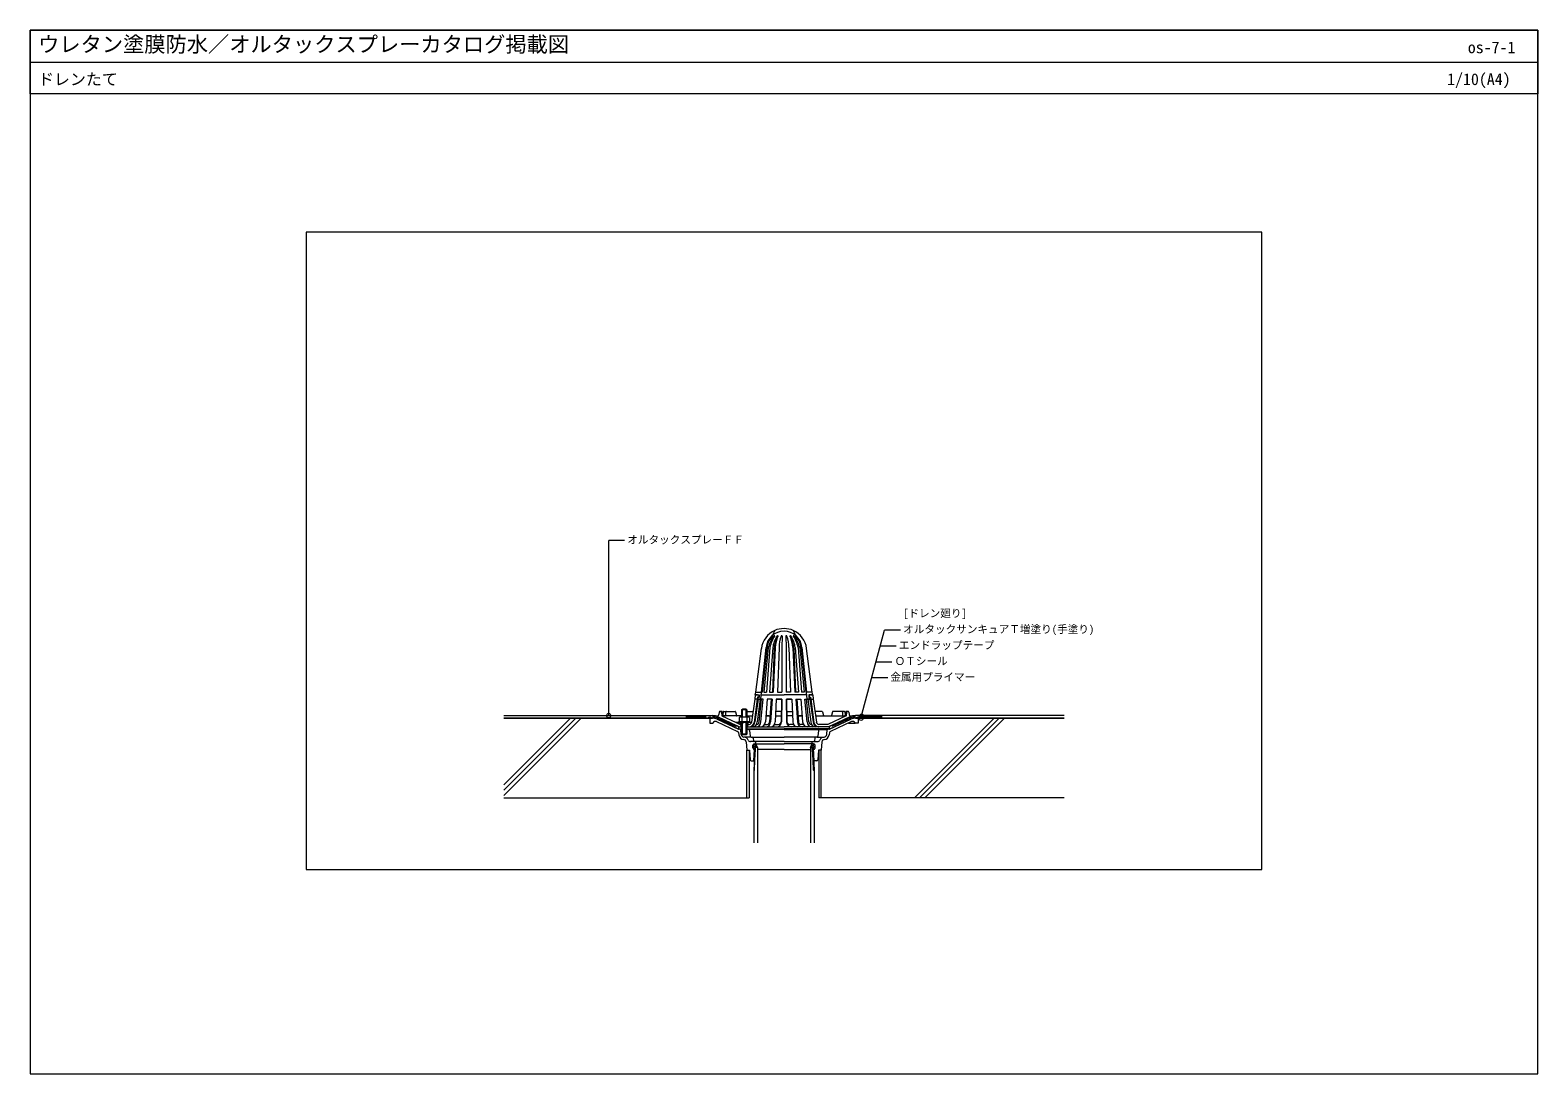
# Model space of a CAD drawing. Units: millimetres, scale not verified. Extents: x -1420 to 1420, y -983 to 983.
import ezdxf
from ezdxf.enums import TextEntityAlignment as Align

# ---------------------------------------------------------------- set-up
doc = ezdxf.new("R2010")
doc.units = ezdxf.units.MM
doc.header["$LTSCALE"] = 3
doc.linetypes.add('USER1', pattern=[19.05, 12.7, -6.35])
for name, color, linetype, lineweight in [('0-0_0', 7, 'Continuous', 18), ('0-1_WAKU', 7, 'Continuous', 18), ('0-3_KANAMONO', 4, 'Continuous', 18), ('0-4_KUTAI', 3, 'Continuous', 18), ('0-5_BOUSUI', 1, 'Continuous', 18), ('0-6_HATCH', 9, 'Continuous', 18), ('0-7_MOJI', 7, 'Continuous', 18), ('0-8_HAISUI', 7, 'Continuous', 9)]:
    doc.layers.add(name, color=color, linetype=linetype, lineweight=lineweight)
doc.styles.add('ＭＳ ゴシック', font='')
doc.styles.get('ＭＳ ゴシック').set_extended_font_data('MS Gothic')

msp = doc.modelspace()

# ---------------------------------------------------------------- linework, layer by layer
at = {"layer": '0-0_0'}
msp.add_line((-1420, 922.71), (1420, 922.71), dxfattribs=at)
msp.add_lwpolyline([(-900, -597.652), (900, -597.652), (900, 602.348), (-900, 602.348)], close=True, dxfattribs=at)
at = {"layer": '0-1_WAKU'}
for points in [[(-1420, -982.652), (1420, -982.652), (1420, 982.71), (-1420, 982.71)], [(1420, 862.71), (-1420, 862.71), (-1420, 982.71), (1420, 982.71)]]:
    msp.add_lwpolyline(points, close=True, dxfattribs=at)
at = {"layer": '0-3_KANAMONO'}
for p, q in [((-17.5, -147.834), (-22.5, -157.622)), ((-3.157, -158.652), (-3.787, -179.643)), ((3.156, -158.652), (3.787, -179.643)), ((17.5, -147.834), (22.5, -157.622)), ((-53.351, -264.112), (-42.643, -181.579)), ((-33.61, -179.643), (-42.487, -264.112)), ((-42.487, -264.112), (-33.823, -179.643)), ((-32.501, -179.643), (-41.063, -264.112)), ((-29.602, -179.643), (-37.771, -264.112)), ((-26.444, -179.643), (-33.179, -264.112)), ((-21.088, -179.643), (-27.098, -264.112)), ((-18.319, -181.579), (-21.928, -264.112)), ((-16.361, -179.643), (-20.227, -264.112)), ((-9.363, -179.643), (-12.402, -264.112)), ((-3.787, -179.643), (-4.298, -264.112)), ((3.787, -179.643), (4.298, -264.112)), ((9.363, -179.643), (12.402, -264.112)), ((16.361, -179.643), (20.227, -264.112)), ((18.319, -181.579), (21.928, -264.112)), ((21.088, -179.643), (27.098, -264.112)), ((26.444, -179.643), (33.179, -264.112)), ((29.602, -179.643), (37.771, -264.112)), ((32.501, -179.643), (41.063, -264.112)), ((33.61, -179.643), (42.487, -264.112)), ((42.487, -264.112), (33.823, -179.643)), ((53.351, -264.112), (42.643, -181.579)), ((-55.081, -277.112), (-60.915, -320.281)), ((-50.54, -277.112), (-56.455, -320.884)), ((-54, -269.112), (-55.081, -277.112)), ((-39.317, -277.112), (-55.081, -277.112)), ((-48.894, -277.112), (-55.03, -319.724)), ((-54, -269.112), (-53.351, -264.112)), ((-54, -269.112), (-47, -269.112)), ((-50, -269.112), (-54, -269.112)), ((-53.351, -264.112), (-42.487, -264.112)), ((-53.351, -264.112), (-42.487, -264.112)), ((-50.228, -277.112), (-53.291, -277.112)), ((-50, -273.112), (-50.54, -277.112)), ((-45.072, -277.112), (-50.38, -319.826)), ((-47, -273.112), (-50, -273.112)), ((-48.5, -277.112), (-49.063, -274.112)), ((-48.5, -277.112), (-43.821, -277.112)), ((-48, -269.112), (-47, -273.112)), ((-46.791, -319.506), (-42.533, -277.112)), ((-39.317, -277.112), (-45.072, -277.112)), ((-43.821, -277.112), (-42.487, -264.112)), ((-43.607, -319.826), (-39.317, -277.112)), ((-43, -269.112), (0, -269.112)), ((-42.487, -264.112), (-41.063, -264.112)), ((-37.771, -264.112), (-33.179, -264.112)), ((-31.418, -277.112), (-35.118, -319.826)), ((-23.663, -277.112), (-31.418, -277.112)), ((-22.327, -277.112), (-31.418, -277.112)), ((-24.232, -277.112), (-27.121, -319.697)), ((-27.098, -264.112), (-20.227, -264.112)), ((-22.327, -277.112), (-25.225, -319.826)), ((-14.686, -277.112), (-16.397, -319.826)), ((-4.066, -277.112), (-14.686, -277.112)), ((-13.974, -277.112), (-5.156, -277.112)), ((-12.402, -264.112), (-4.298, -264.112)), ((-4.466, -277.106), (-5.097, -319.82)), ((-4.066, -277.112), (-4.697, -319.826)), ((43, -269.112), (0, -269.112)), ((4.066, -277.112), (14.686, -277.112)), ((4.066, -277.112), (4.697, -319.826)), ((12.402, -264.112), (4.298, -264.112)), ((4.466, -277.106), (5.097, -319.82)), ((13.974, -277.112), (5.156, -277.112)), ((14.686, -277.112), (16.397, -319.826)), ((27.098, -264.112), (20.227, -264.112)), ((22.327, -277.112), (25.225, -319.826)), ((22.327, -277.112), (31.418, -277.112)), ((23.663, -277.112), (31.418, -277.112)), ((24.232, -277.112), (27.121, -319.697)), ((31.418, -277.112), (35.118, -319.826)), ((37.771, -264.112), (33.179, -264.112)), ((43.607, -319.826), (39.317, -277.112)), ((39.317, -277.112), (45.072, -277.112)), ((39.317, -277.112), (55.081, -277.112)), ((42.487, -264.112), (41.063, -264.112)), ((53.351, -264.112), (42.487, -264.112)), ((53.351, -264.112), (42.487, -264.112)), ((43.821, -277.112), (42.487, -264.112)), ((46.791, -319.506), (42.533, -277.112)), ((48.5, -277.112), (43.821, -277.112)), ((45.072, -277.112), (50.38, -319.826)), ((54, -269.112), (47, -269.112)), ((48, -269.112), (47, -273.112)), ((47, -273.112), (50, -273.112)), ((48.5, -277.112), (49.062, -274.112)), ((48.894, -277.112), (55.03, -319.724)), ((50, -269.112), (54, -269.112)), ((50, -273.112), (50.54, -277.112)), ((50.228, -277.112), (53.291, -277.112)), ((50.54, -277.112), (56.455, -320.884)), ((54, -269.112), (53.351, -264.112)), ((54, -269.112), (55.081, -277.112)), ((55.081, -277.112), (60.915, -320.281)), ((-124.461, -310.112), (-124.642, -310.001)), ((-124.461, -310.112), (-83.716, -329.112)), ((-122.208, -301.878), (-122.723, -306.255)), ((-120.222, -300.112), (-119.785, -300.112)), ((-117.438, -300.112), (-119.785, -300.112)), ((-117.798, -301.885), (-117.03, -308.612)), ((-79.76, -308.612), (-117.03, -308.612)), ((-117.03, -308.612), (-90.224, -321.112)), ((-116.351, -301.045), (-115.436, -307)), ((-114.324, -300.92), (-115.469, -306.781)), ((-111.251, -308.612), (-113.558, -308.612)), ((-113.342, -300.112), (-108.268, -300.112)), ((-110.067, -301.855), (-110.252, -307.644)), ((-108.268, -300.112), (-92.284, -300.112)), ((-91.31, -300.884), (-89.681, -307.84)), ((-84.24, -311.831), (-84.24, -319.512)), ((-67.58, -310.944), (-81.86, -310.944)), ((-79.76, -297.135), (-78.485, -295.859)), ((-79.76, -297.135), (-79.76, -310.944)), ((-70.24, -297.135), (-79.76, -297.135)), ((-79.48, -311.831), (-79.48, -319.512)), ((-78.485, -310.944), (-78.485, -295.859)), ((-71.515, -295.859), (-78.485, -295.859)), ((-71.515, -310.944), (-71.515, -295.859)), ((-70.24, -297.135), (-71.515, -295.859)), ((-70.24, -297.135), (-70.24, -310.944)), ((-70.24, -300.138), (-58.193, -300.138)), ((-70.24, -308.612), (-59.338, -308.612)), ((-69.96, -311.761), (-69.96, -319.512)), ((-65.2, -311.831), (-65.2, -319.512)), ((-28.269, -308.612), (-34.146, -308.612)), ((-28.269, -308.612), (-34.146, -308.612)), ((-15.948, -308.612), (-4.932, -308.612)), ((-4.806, -300.112), (-15.608, -300.112)), ((4.806, -300.112), (15.608, -300.112)), ((15.948, -308.612), (4.932, -308.612)), ((28.269, -308.612), (34.146, -308.612)), ((28.269, -308.612), (34.146, -308.612)), ((71.515, -300.138), (58.193, -300.138)), ((59.338, -308.612), (88.707, -308.612)), ((72.497, -300.946), (74.112, -307.84)), ((117.03, -308.612), (82.718, -324.612)), ((124.461, -310.112), (83.716, -329.112)), ((88.707, -308.612), (117.03, -308.612)), ((91.31, -300.884), (89.681, -307.84)), ((108.268, -300.112), (92.284, -300.112)), ((113.342, -300.112), (108.268, -300.112)), ((110.067, -301.855), (110.252, -307.644)), ((111.251, -308.612), (113.558, -308.612)), ((114.324, -300.92), (115.469, -306.781)), ((116.351, -301.045), (115.436, -307)), ((117.798, -301.885), (117.03, -308.612)), ((117.438, -300.112), (119.785, -300.112)), ((120.221, -300.112), (119.785, -300.112)), ((122.208, -301.878), (122.723, -306.255)), ((124.461, -310.112), (124.642, -310.001)), ((-127.264, -319.319), (-87.444, -337.888)), ((-85.496, -333.789), (-125.982, -314.911)), ((-62.775, -321.112), (-90.224, -321.112)), ((-64, -319.512), (-86, -319.512)), ((-86, -319.512), (-86, -321.112)), ((-85.777, -340.138), (-85.19, -344.402)), ((-85.3, -321.112), (-75.5, -321.112)), ((-65.98, -321.112), (-85.02, -321.112)), ((-84.5, -333.155), (-79.76, -333.155)), ((-83.716, -329.112), (-80.287, -329.112)), ((-83.716, -329.112), (-79.76, -329.112)), ((-82.527, -321.112), (-81.527, -329.112)), ((-78.485, -334.537), (-81.5, -334.537)), ((-79.76, -321.112), (-79.76, -343.261)), ((-78.485, -344.537), (-78.485, -321.112)), ((-66.227, -321.112), (-76.027, -321.112)), ((-71.515, -344.537), (-71.515, -321.112)), ((-67.146, -334.537), (-71.515, -334.537)), ((-70.24, -321.112), (-70.24, -343.261)), ((-70.24, -324.612), (-65.87, -324.612)), ((-70.24, -329.112), (0, -329.112)), ((-70.24, -333.15), (0, -333.15)), ((-70.24, -333.15), (0, -333.15)), ((-68, -321.112), (-69, -329.112)), ((0, -334.537), (-67.146, -334.537)), ((-65.165, -336.264), (-63.712, -346.81)), ((-64, -319.512), (-64, -321.112)), ((-36.538, -324.612), (-31.42, -324.612)), ((-17.817, -324.612), (-10.695, -324.612)), ((83.716, -329.112), (0, -329.112)), ((0, -334.537), (67.146, -334.537)), ((17.817, -324.612), (10.695, -324.612)), ((36.538, -324.612), (31.42, -324.612)), ((65.165, -336.264), (63.712, -346.81)), ((82.718, -324.612), (65.87, -324.612)), ((67.146, -334.537), (81.5, -334.537)), ((85.777, -340.138), (85.19, -344.402)), ((85.496, -333.789), (125.982, -314.911)), ((127.264, -319.319), (87.444, -337.888)), ((121.437, -322.037), (134, -322.037)), ((-70.24, -343.261), (-79.76, -343.261)), ((-79.76, -343.261), (-78.485, -344.537)), ((-71.515, -344.537), (-78.485, -344.537)), ((-61.731, -348.537), (-75.598, -348.528)), ((-70.24, -343.261), (-71.515, -344.537)), ((-61.731, -348.537), (-60.17, -348.537)), ((-60.17, -348.537), (0, -348.537)), ((-58.5, -369.037), (-58.5, -364.037)), ((-58.189, -350.264), (-57.494, -355.31)), ((0, -357.037), (-53, -357.037)), ((-53, -361.037), (0, -361.037)), ((-50, -368.037), (-53, -361.037)), ((60.17, -348.537), (0, -348.537)), ((0, -357.037), (53, -357.037)), ((53, -361.037), (0, -361.037)), ((50, -368.037), (53, -361.037)), ((58.189, -350.264), (57.494, -355.31)), ((58.5, -369.037), (58.5, -364.037)), ((61.731, -348.537), (60.17, -348.537)), ((61.731, -348.537), (75.598, -348.528)), ((-56.515, -393.037), (-55.5, -372.037)), ((0, -372.037), (-50, -372.037)), ((0, -372.037), (50, -372.037)), ((56.515, -393.037), (55.5, -372.037))]:
    msp.add_line(p, q, dxfattribs=at)
for points in [[(-47, -269.112), (-47, -274.112), (-49.063, -274.112)], [(47, -269.112), (47, -274.112), (49.062, -274.112)], [(-28.269, -308.612), (-34.146, -308.612), (-26.369, -308.612)], [(28.269, -308.612), (34.146, -308.612), (26.369, -308.612)], [(-134.434, -313.037), (-139.5, -313.037), (-140, -322.037), (-134, -322.037)], [(-90.224, -321.112), (-82.718, -324.612), (-79.76, -324.612)], [(-80.732, -343.787), (-81.5, -334.537), (-84.5, -333.155)], [(84.5, -333.155), (0, -333.15), (84.5, -333.155)], [(80.732, -343.787), (81.5, -334.537), (84.5, -333.155)], [(134.434, -313.037), (139.5, -313.037), (140, -322.037), (134, -322.037)], [(-71.155, -357.638), (-70, -373.037), (-65, -373.037), (-63.639, -391.186)], [(-55.5, -361.037), (-53, -361.037), (-53, -357.037), (-55.512, -357.037), (-62.929, -357.037)], [(55.5, -361.037), (53, -361.037), (53, -357.037), (55.512, -357.037), (62.929, -357.037)], [(71.155, -357.638), (70, -373.037), (65, -373.037), (63.639, -391.186)], [(-70, -463.037), (-70, -373.037), (-65.5, -373.037), (-65.5, -463.037)], [(-61.644, -393.037), (-56.515, -393.037), (-54.941, -391.537), (-53.998, -372.037), (-55.5, -372.037)], [(61.644, -393.037), (56.515, -393.037), (54.941, -391.537), (53.998, -372.037), (55.5, -372.037)], [(70, -463.037), (70, -373.037), (65.5, -373.037), (65.5, -463.037)]]:
    msp.add_lwpolyline(points, dxfattribs=at)
for centre, radius, start, end in [((0, -187.112), 43, 114.01506, 172.60714), ((0, -183.112), 34, 90, 174.14327), ((-3.308, -182.661), 30.452, 124.6897, 174.31133), ((1.921, -183.979), 34.694, 130.56111, 172.819), ((27.661, -194.559), 59.174, 142.64194, 165.39984), ((36.004, -192.609), 63.78, 146.73123, 168.26975), ((28.31, -185.591), 49.754, 147.21813, 173.13327), ((-16.997, -160.872), 3.252, 95.9237, 136.95294), ((34.591, -184.588), 52.995, 149.41279, 176.7446), ((0, -187.112), 43, 90, 114.01506), ((49.409, -183.454), 65.88, 157.88483, 176.68346), ((-11.144, -160.872), 3.252, 88.00835, 136.95294), ((45.403, -178.606), 54.776, 158.63666, 181.08437), ((-4.383, -158.867), 1.245, 9.92349, 170.07651), ((0, -187.112), 43, 65.98494, 90), ((0, -183.112), 34, 5.85673, 90), ((4.383, -158.867), 1.245, 9.92349, 170.07651), ((-45.403, -178.606), 54.776, 358.91563, 21.36334), ((-34.591, -184.588), 52.995, 3.2554, 30.58721), ((11.144, -160.872), 3.252, 43.04706, 91.99165), ((-49.409, -183.454), 65.88, 3.31654, 22.11517), ((-28.31, -185.591), 49.754, 6.86673, 32.78187), ((-36.004, -192.609), 63.78, 11.73025, 33.26877), ((16.997, -160.872), 3.252, 43.04706, 84.0763), ((0, -187.112), 43, 7.39286, 65.98494), ((-27.661, -194.559), 59.174, 14.60016, 37.35806), ((-1.921, -183.979), 34.694, 7.181, 49.43889), ((3.308, -182.661), 30.452, 5.68867, 55.3103), ((-124.25, -309.362), 0.75, 112.78322, 238.51591), ((-125.702, -305.904), 3, 292.78322, 353.29016), ((-120.222, -302.112), 2, 90, 173.29016), ((-119.785, -302.112), 2, 6.50855, 90), ((-117.438, -301.212), 1.1, 8.73633, 90), ((-113.558, -306.712), 1.9, 188.73633, 270), ((-113.342, -301.112), 1, 90, 168.93852), ((-111.251, -307.612), 1, 270, 358.17441), ((-108.268, -301.912), 1.8, 90, 178.17441), ((-92.284, -301.112), 1, 13.18609, 90), ((-88.707, -307.612), 1, 193.18609, 270), ((-81.86, -314.58), 3.636, 49.11761, 130.88239), ((-74.72, -325.224), 14.28, 70.52878, 109.47122), ((-67.58, -314.58), 3.636, 49.11761, 130.88239), ((-28.269, -303.612), 5, 270, 292.66299), ((28.269, -303.612), 5, 247.33701, 270), ((71.515, -301.138), 1, 11.06148, 90), ((75.086, -307.612), 1, 193.18609, 270), ((88.707, -307.612), 1, 270, 346.81391), ((92.284, -301.112), 1, 90, 166.81391), ((108.268, -301.912), 1.8, 1.82559, 90), ((111.251, -307.612), 1, 181.82559, 270), ((113.342, -301.112), 1, 11.06148, 90), ((113.558, -306.712), 1.9, 270, 351.26367), ((117.438, -301.212), 1.1, 90, 171.26367), ((119.785, -302.112), 2, 90, 173.49145), ((120.221, -302.112), 2, 6.70984, 90), ((125.702, -305.904), 3, 186.70984, 247.21678), ((124.25, -309.362), 0.75, 301.48409, 67.21678), ((-134.434, -333.037), 20, 65, 90), ((-129.346, -323.865), 5, 65.38862, 158.55076), ((-88.602, -340.488), 2.846, 7.0544, 66.00198), ((-85.2, -333.155), 0.7, 245, 0), ((-67.146, -336.537), 2, 7.84409, 90), ((-65.87, -319.612), 5, 270, 358.71059), ((-65.87, -319.612), 9.5, 270, 352.30395), ((-64.54, -319.612), 9.5, 270, 358.71059), ((-62.775, -319.112), 2, 270, 352.30395), ((-59.878, -319.612), 9.5, 270, 358.71059), ((-53.104, -319.612), 9.5, 270, 358.71059), ((-51.79, -319.393), 5, 271.39299, 358.71059), ((-44.615, -319.612), 9.5, 270, 358.71059), ((-34.723, -319.612), 9.5, 270, 358.71059), ((-32.416, -319.403), 5.303, 280.82629, 356.82158), ((-25.895, -319.612), 9.5, 270, 358.71059), ((-14.195, -319.612), 9.5, 270, 358.71059), ((-11.212, -318.342), 6.291, 274.7186, 346.41756), ((14.195, -319.612), 9.5, 181.28941, 270), ((11.212, -318.342), 6.291, 193.58244, 265.2814), ((25.895, -319.612), 9.5, 181.28941, 270), ((34.723, -319.612), 9.5, 181.28941, 270), ((32.416, -319.403), 5.303, 183.17842, 259.17371), ((44.615, -319.612), 9.5, 181.28941, 270), ((53.104, -319.612), 9.5, 181.28941, 270), ((51.79, -319.393), 5, 181.28941, 268.60701), ((59.878, -319.612), 9.5, 181.28941, 270), ((64.54, -319.612), 9.5, 181.28941, 270), ((65.87, -319.612), 9.5, 187.69605, 270), ((65.87, -319.612), 5, 181.28941, 270), ((67.146, -336.537), 2, 90, 172.15591), ((85.2, -333.155), 0.7, 180, 295), ((88.602, -340.488), 2.846, 113.99802, 172.9456), ((134.434, -333.037), 20, 90, 115), ((129.346, -323.865), 5, 21.44924, 114.61138), ((-75.283, -343.037), 10, 187.84409, 266.72217), ((-75.283, -343.037), 5.5, 187.84409, 266.72217), ((-76.141, -358.012), 5, 4.28915, 86.72217), ((-76.141, -358.012), 9.5, 24.33687, 86.72217), ((-62.929, -352.037), 5, 204.33687, 270), ((-61.731, -346.537), 2, 187.84409, 270), ((-60.17, -350.537), 2, 7.84409, 90), ((-55.5, -364.037), 3, 90, 180), ((-55.5, -369.037), 3, 180, 270), ((-55.512, -355.037), 2, 187.84409, 270), ((55.5, -364.037), 3, 0, 90), ((55.5, -369.037), 3, 270, 0), ((55.512, -355.037), 2, 270, 352.15591), ((60.17, -350.537), 2, 90, 172.15591), ((61.731, -346.537), 2, 270, 352.15591), ((62.929, -352.037), 5, 270, 335.66313), ((76.141, -358.012), 9.5, 93.27783, 155.66313), ((76.141, -358.012), 5, 93.27783, 175.71085), ((75.283, -343.037), 5.5, 273.27783, 352.15591), ((75.283, -343.037), 10, 273.27783, 352.15591), ((-61.644, -391.037), 2, 184.28915, 270), ((61.644, -391.037), 2, 270, 355.71085)]:
    msp.add_arc(centre, radius, start, end, dxfattribs=at)
at = {"layer": '0-4_KUTAI'}
for p, q in [((-139.5, -313.037), (-527.5, -313.037)), ((139.5, -313.037), (527.5, -313.037)), ((-527.5, -463.037), (-65.5, -463.037)), ((527.5, -463.037), (65.5, -463.037))]:
    msp.add_line(p, q, dxfattribs=at)
at = {"layer": '0-5_BOUSUI'}
for p, q in [((-527.5, -308.037), (-134.434, -308.037)), ((-123.868, -310.379), (-87.914, -327.145)), ((123.868, -310.379), (87.914, -327.145)), ((527.5, -308.037), (134.434, -308.037)), ((-527.5, -313.037), (-134.434, -313.037)), ((-125.982, -314.911), (-85.496, -333.789)), ((125.982, -314.911), (85.496, -333.789)), ((527.5, -313.037), (134.434, -313.037))]:
    msp.add_line(p, q, dxfattribs=at)
at = {"layer": '0-5_BOUSUI', "linetype": 'USER1'}
for p, q in [((-184.945, -310.537), (-134.434, -310.537)), ((184.945, -310.537), (134.434, -310.537)), ((-124.925, -312.645), (-88.971, -329.411)), ((124.925, -312.645), (88.971, -329.411))]:
    msp.add_line(p, q, dxfattribs=at)
at = {"layer": '0-5_BOUSUI'}
for centre, radius, start, end in [((-139.5, -314.147), 3.199, 20.30283, 159.69717), ((-134.434, -333.037), 25, 65, 90), ((134.434, -333.037), 25, 90, 115), ((139.5, -314.147), 3.199, 20.30283, 159.69717), ((-134.434, -333.037), 20, 65, 90), ((-90.027, -331.676), 5, 335, 65), ((90.027, -331.676), 5, 115, 205), ((134.434, -333.037), 20, 90, 115)]:
    msp.add_arc(centre, radius, start, end, dxfattribs=at)
at = {"layer": '0-5_BOUSUI', "linetype": 'USER1'}
for centre, start, end in [((-134.434, -333.037), 65, 90), ((134.434, -333.037), 90, 115)]:
    msp.add_arc(centre, 22.5, start, end, dxfattribs=at)
at = {"layer": '0-6_HATCH'}
for p, q in [((-142.477, -312.975), (-140.671, -311.17)), ((-140.881, -313.037), (-141.893, -312.025)), ((-141.191, -313.037), (-139.124, -310.97)), ((-139.534, -313.037), (-141.159, -311.412)), ((-138.187, -313.037), (-140.199, -311.025)), ((-139.844, -313.037), (-138.085, -311.278)), ((-136.84, -313.037), (-138.865, -311.012)), ((-138.497, -313.037), (-137.292, -311.832)), ((136.659, -312.677), (138.03, -311.306)), ((137.956, -313.037), (137.031, -312.112)), ((137.646, -313.037), (139.727, -310.956)), ((139.303, -313.037), (137.741, -311.475)), ((140.65, -313.037), (138.67, -311.057)), ((138.993, -313.037), (140.804, -311.226)), ((141.997, -313.037), (139.938, -310.978)), ((140.34, -313.037), (141.623, -311.754)), ((-527.5, -458.479), (-382.058, -313.037)), ((-527.5, -438.68), (-401.857, -313.037)), ((-527.5, -448.58), (-391.957, -313.037)), ((-142.228, -313.037), (-142.421, -312.844)), ((-137.15, -313.037), (-136.705, -312.592)), ((136.609, -313.037), (136.53, -312.958)), ((141.687, -313.037), (142.235, -312.488)), ((245.621, -463.037), (395.621, -313.037)), ((255.521, -463.037), (405.521, -313.037)), ((265.42, -463.037), (415.42, -313.037)), ((-58.5, -365.271), (-54.266, -361.037)), ((-54.59, -368.037), (-58.5, -364.127)), ((-55.08, -372.037), (-58.5, -368.617)), ((-58.428, -369.689), (-52.033, -363.294)), ((-50.1, -368.037), (-56.802, -361.334)), ((-52.286, -368.037), (-50.686, -366.437)), ((53.173, -368.037), (50.952, -365.816)), ((50.987, -368.037), (57.349, -361.675)), ((58.5, -368.873), (52.299, -362.672)), ((52.627, -361.907), (53.497, -361.037)), ((54.901, -368.613), (58.5, -365.014)), ((58.5, -364.383), (55.153, -361.037)), ((-56.202, -371.953), (-55.005, -370.756)), ((56.851, -371.715), (54.96, -369.823)), ((56.011, -371.993), (58.456, -369.548))]:
    msp.add_line(p, q, dxfattribs=at)
at = {"layer": '0-7_MOJI'}
for p, q in [((-300.257, 21.395), (-330.257, 21.395)), ((-330.257, -308.037), (-330.257, 21.395)), ((144.966, -313.125), (189.444, -147.13)), ((219.444, -147.13), (189.444, -147.13)), ((211.406, -177.13), (181.406, -177.13)), ((203.367, -207.13), (173.367, -207.13)), ((195.329, -237.13), (165.329, -237.13))]:
    msp.add_line(p, q, dxfattribs=at)
for centre in [(-330.257, -308.037), (144.966, -313.125), (146.025, -309.173)]:
    msp.add_circle(centre, 4, dxfattribs=at)
at = {"layer": '0-8_HAISUI'}
for p, q in [((-53.998, -372.037), (-53.805, -368.037)), ((-50, -368.037), (-50, -547.652)), ((50, -368.037), (50, -547.652)), ((53.998, -372.037), (53.805, -368.037))]:
    msp.add_line(p, q, dxfattribs=at)
for points in [[(-50, -368.037), (-54.873, -368.037), (-57, -412.037), (-57, -547.652)], [(50, -368.037), (54.873, -368.037), (57, -412.037), (57, -547.652)], [(-57, -412.037), (-55.88, -410.97), (-54.941, -391.537)], [(57, -412.037), (55.88, -410.97), (54.941, -391.537)]]:
    msp.add_lwpolyline(points, dxfattribs=at)

# ---------------------------------------------------------------- texts
at = {"layer": '0-1_WAKU', "style": 'ＭＳ ゴシック'}
for s, height, p in [('ウレタン塗膜防水／オルタックスプレーカタログ掲載図', 29.33, (-1405, 932.71)), ('os-7-1', 21.99, (1288.046, 932.71)), ('ドレンたて', 21.99, (-1405, 872.71)), ('1/10(A4)', 21.99, (1249.061, 872.71))]:
    msp.add_text(s, height=height, dxfattribs=at).set_placement(p, align=Align.BOTTOM_LEFT)
at = {"layer": '0-7_MOJI', "style": 'ＭＳ ゴシック'}
for s, p in [('オルタックスプレーＦＦ', (-295.257, 11.395)), ('[ドレン廻り]', (224.444, -127.13)), ('オルタックサンキュアＴ増塗り(手塗り)', (224.444, -157.13)), ('エンドラップテープ', (216.406, -187.13)), ('ＯＴシール', (208.367, -217.13)), ('金属用プライマー', (200.329, -247.13))]:
    msp.add_text(s, height=14.66, dxfattribs=at).set_placement(p, align=Align.BOTTOM_LEFT)

doc.saveas('drawing.dxf')
